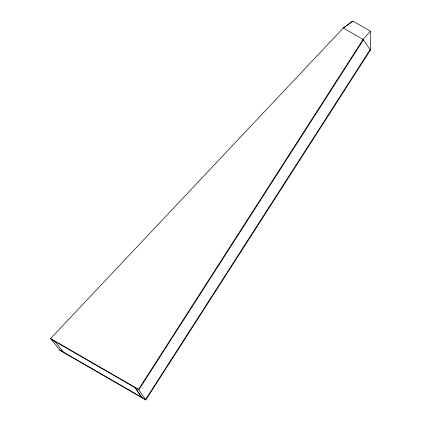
<?xml version="1.0" encoding="UTF-8"?>
<svg xmlns="http://www.w3.org/2000/svg" width="421" height="421" viewBox="0 0 421 421"><rect width="100%" height="100%" fill="white"/><g stroke="black" fill="none" stroke-linecap="round" stroke-linejoin="round"><path stroke-width="0.63" d="M352.856 21.05L343.294 28.012L363.086 39.442L370.427 50.057L370.122 49.615L145.561 399.534L138.52 389.372L363.086 39.442L370.427 31.196L352.856 21.05L343.278 28.023L50.573 338.595L60.15 350.488L145.824 399.95L370.427 50.057L370.427 31.196M50.573 338.595L138.52 389.372M50.973 339.089L138.819 389.809L363.391 39.879L363.086 39.442M145.561 399.534L59.756 349.993L63.566 352.188L54.741 341.263M145.524 399.513L145.824 399.95M141.793 397.361L135.052 387.63L141.793 397.356"/></g></svg>
